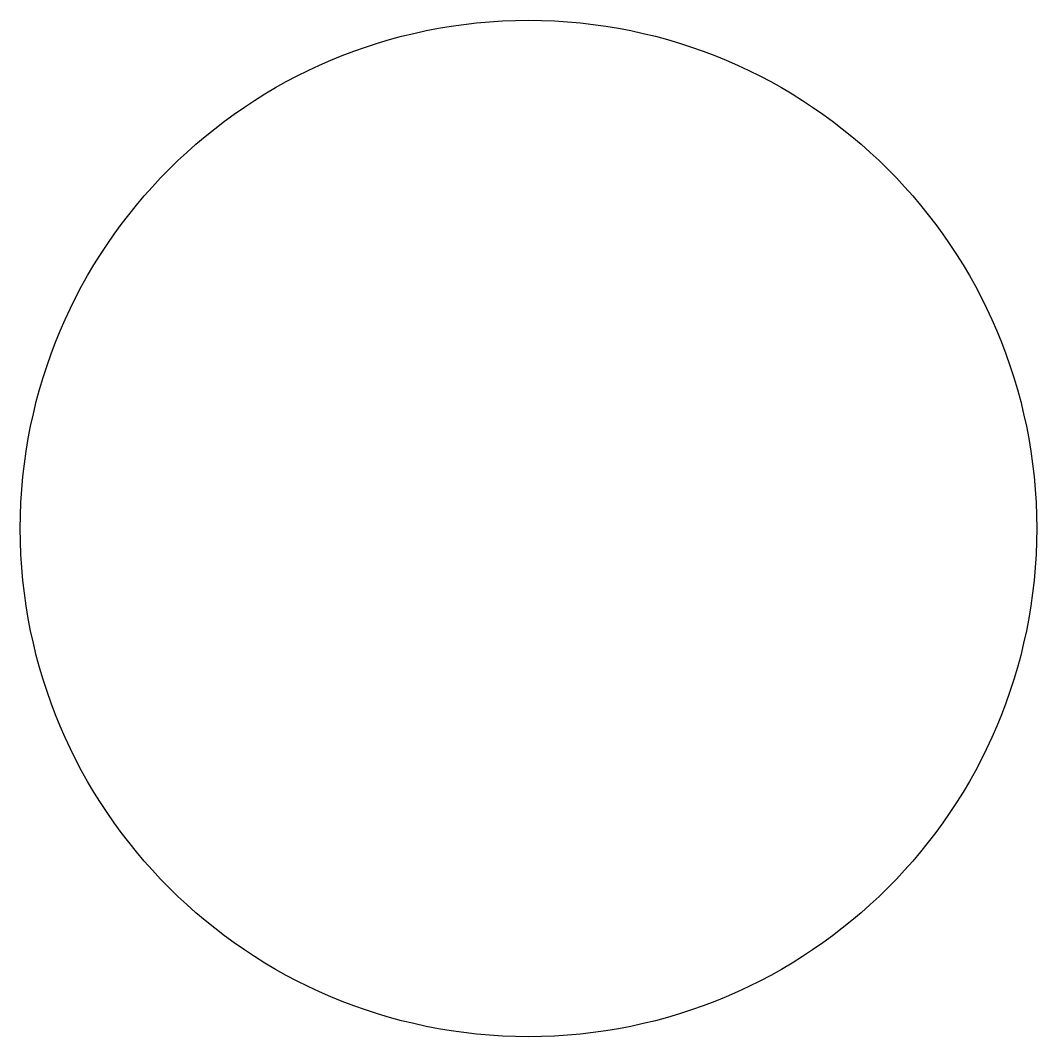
# Model space of a CAD drawing. Extents: x 7 to 9, y 46.5 to 48.5.
import ezdxf

# ---------------------------------------------------------------- set-up
doc = ezdxf.new("R2010")
doc.units = 0
doc.header["$LTSCALE"] = 10
doc.header["$MEASUREMENT"] = 0
doc.layers.get('0').update_dxf_attribs({"linetype": 'CONTINUOUS'})

msp = doc.modelspace()

# ---------------------------------------------------------------- linework, layer by layer
msp.add_circle((8, 47.5), 1)

doc.saveas('drawing.dxf')
